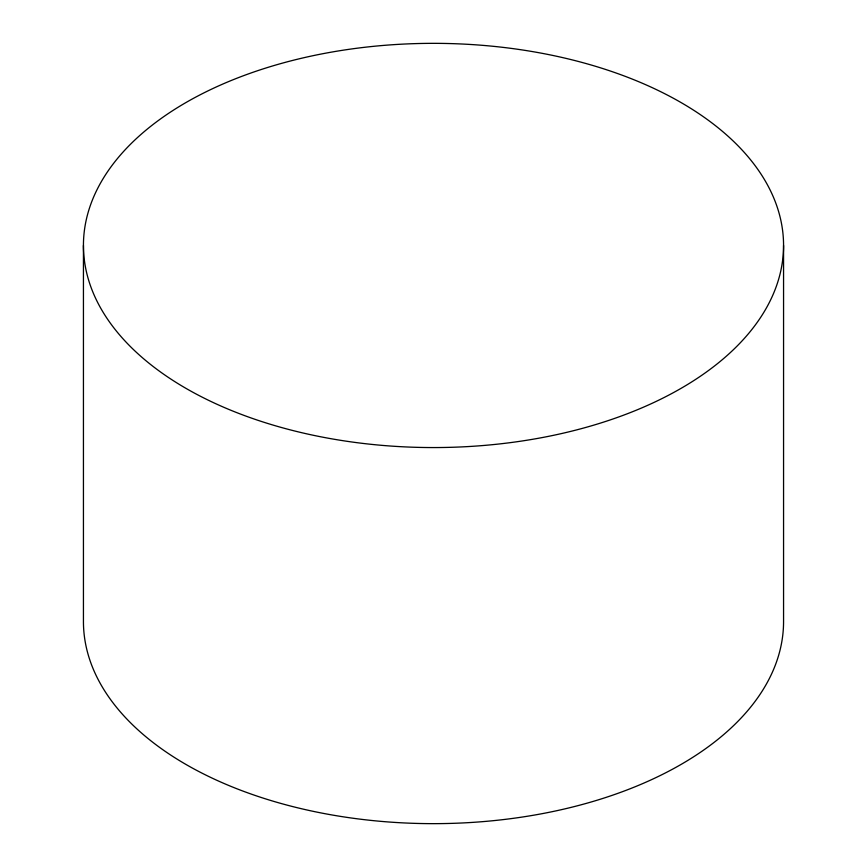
<?xml version="1.0" encoding="UTF-8"?>
<svg xmlns="http://www.w3.org/2000/svg" width="867" height="867" viewBox="0 0 867 867"><rect width="100%" height="100%" fill="white"/><g stroke="black" fill="none" stroke-linecap="round" stroke-linejoin="round"><path stroke-width="1.3" d="M783.562 245.459A350.062 202.109 0 0 1 258.464 420.484A350.062 202.109 0 0 1 258.464 70.422A350.062 202.109 0 0 1 783.562 245.459L783.562 621.541A350.062 202.109 0 0 1 433.5 823.65A350.062 202.109 0 0 1 83.438 621.541L83.438 245.459"/></g></svg>
